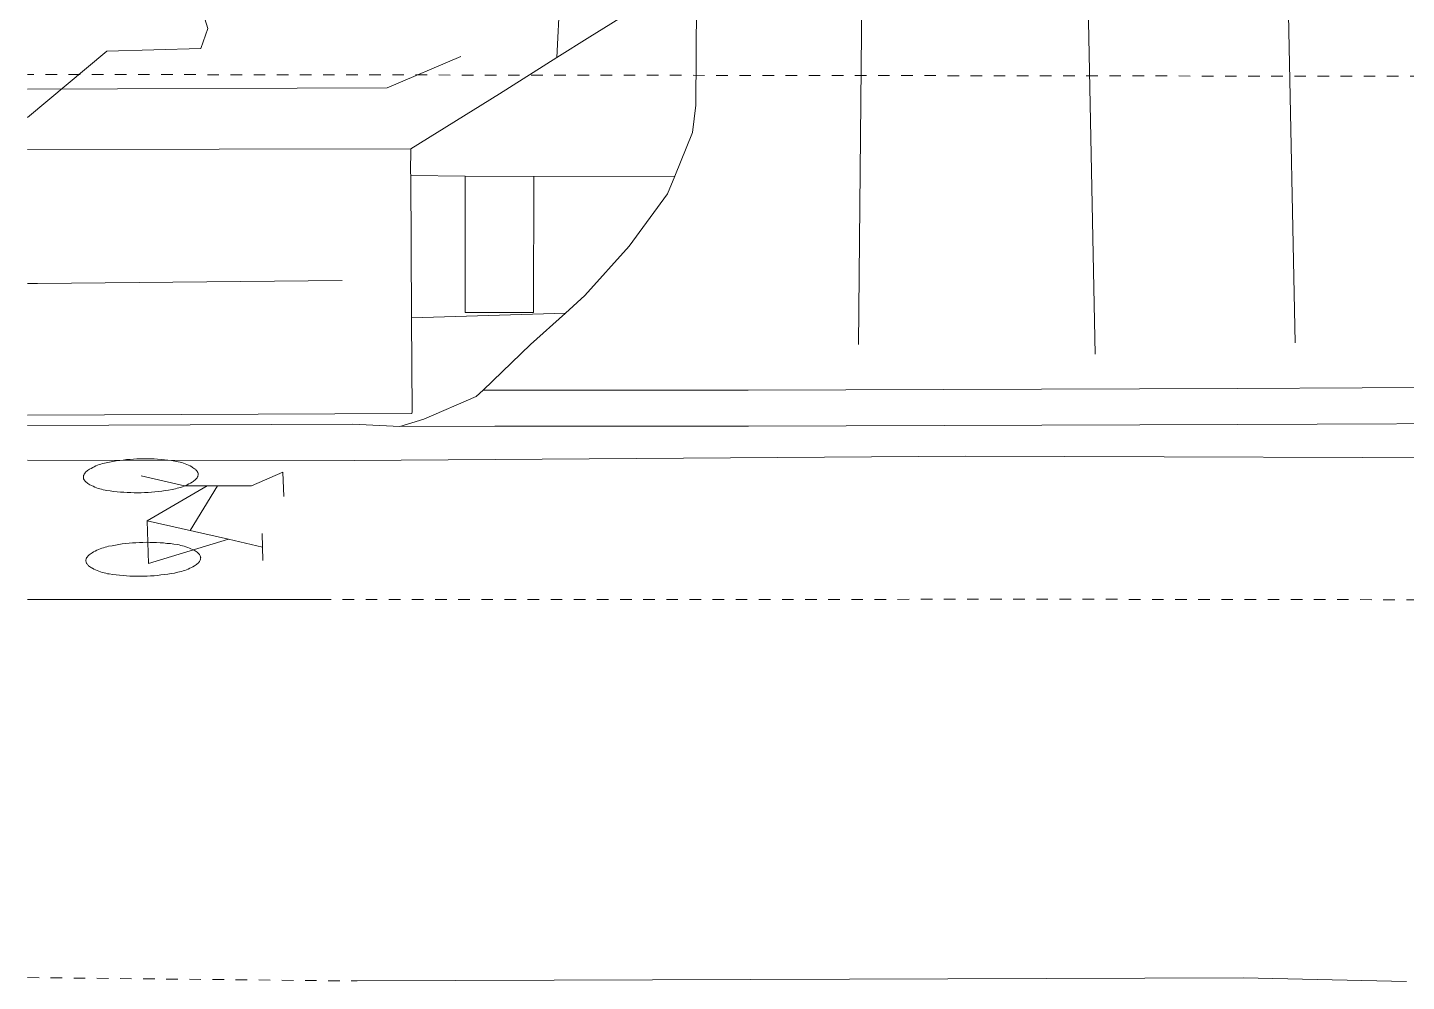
# Model space of a CAD drawing. Header units: metres. Extents: x 564 to 760, y 3 to 1698.
# Drawn here: x 697.25 to 709.18, y 1668.25 to 1676.5 of the extents above; entities that cross this region are included whole.
import ezdxf

# ---------------------------------------------------------------- set-up
doc = ezdxf.new("R2010")
doc.units = ezdxf.units.M
for name, pattern in [('ControlLine', [0.02, 0.0125, -0.0025, 0.0025, -0.0025]), ('IMPORT-BDYS-Boundary _3_', [0.01, 0.009, -0.001]), ('IMPORT-LNMK-LaneLine3 _3_', [0.012, 0.003, -0.009]), ('IMPORT-LNMK-LineCont _3_', [0.004, 0.001, -0.003])]:
    doc.linetypes.add(name, pattern=pattern)
doc.layers.add('D-BDGE', color=7, linetype='Continuous', lineweight=13)

# ---------------------------------------------------------------- blocks, each defined once
blk = doc.blocks.new('T2DPAA-T2D-PWA-RW-M2D-000002_ControlLinesMinor_rvt-3-DRG-2871032 - CONSTRUCTION SEQUENCE STAGE A3')
at = {"layer": 'D-BDGE', "color": 150, "linetype": 'ControlLine', "lineweight": 35, "true_color": 0x0080ff}
blk.add_arc((568.715, 1397.294), 280, 84.13687, 90.09989, dxfattribs=at)
blk = doc.blocks.new('T2DPAA-T2D-PWA-SU-M2D-000002_dwg-40815123-DRG-2871032 - CONSTRUCTION SEQUENCE STAGE A3')
at = {"color": 9, "lineweight": 18, "true_color": 0xc0c0c0}
for p, q in [((31.65, 1566.713), (32.125, 1562.197)), ((28.364, 1561.861), (28.027, 1566.377)), ((25.518, 1565.165), (25.555, 1564.114)), ((24.365, 1563.22), (21.062, 1562.934)), ((25.443, 1563.074), (26.659, 1563.179)), ((24.383, 1562.99), (24.853, 1563.025)), ((24.495, 1561.766), (25.816, 1561.919)), ((21.256, 1560.646), (24.566, 1560.942)), ((22.945, 1560.174), (22.741, 1559.769)), ((23.365, 1559.796), (23.391, 1559.564)), ((23.079, 1559.723), (23.378, 1559.68)), ((21.392, 1559.055), (23.907, 1559.269))]:
    blk.add_line(p, q, dxfattribs=at)
at = {"color": 9, "linetype": 'IMPORT-LNMK-LaneLine3 _3_', "lineweight": 18, "true_color": 0xc0c0c0}
blk.add_line((21.668, 1555.797), (24.51, 1556.009), dxfattribs=at)
at = {"color": 9, "lineweight": 18, "true_color": 0xc0c0c0, "flags": 128}
for points in [[(26.718, 1564.683), (26.789, 1563.806), (26.779, 1563.568), (26.659, 1563.179), (26.61, 1563.021), (26.317, 1562.543), (25.97, 1562.085), (25.816, 1561.919), (25.54, 1561.622), (25.163, 1561.195), (27.449, 1561.388), (31.661, 1561.761), (34.889, 1562.052), (34.427, 1562.34), (34.134, 1562.664), (33.815, 1563.117), (33.551, 1563.542), (33.334, 1563.992), (33.244, 1564.379), (33.189, 1564.815), (33.168, 1565.021)], [(29.84, 1567.398), (30.126, 1564.675), (30.411, 1561.951)], [(21.038, 1563.212), (21.674, 1563.841), (22.48, 1563.933), (22.527, 1564.11), (22.226, 1564.85), (22.098, 1565.443), (21.885, 1567.144), (21.673, 1567.145), (21.185, 1566.575), (20.866, 1566.365), (20.771, 1566.365)], [(24.566, 1560.942), (24.569, 1560.956), (24.495, 1561.766), (24.383, 1562.99), (24.38, 1563.016), (24.365, 1563.22), (25.088, 1563.761), (25.555, 1564.114), (25.825, 1564.318), (26.61, 1564.905)], [(21.018, 1563.456), (24.115, 1563.731), (24.728, 1564.055)], [(21.16, 1561.78), (21.247, 1561.788), (23.869, 1562.037)], [(24.473, 1560.82), (25.291, 1560.892), (27.476, 1561.077), (31.689, 1561.45), (34.432, 1561.696), (35.128, 1561.763)], [(21.289, 1560.258), (24.104, 1560.493), (29.369, 1560.977), (34.503, 1561.396), (35.152, 1561.464)], [(25.163, 1561.195), (25.108, 1561.133), (24.673, 1560.9), (24.473, 1560.82), (24.066, 1560.806), (21.264, 1560.556)], [(21.997, 1560.301), (21.968, 1560.292), (21.954, 1560.288), (21.939, 1560.283), (21.925, 1560.277), (21.91, 1560.271), (21.896, 1560.264), (21.882, 1560.257), (21.869, 1560.249), (21.856, 1560.241), (21.843, 1560.233), (21.83, 1560.224), (21.822, 1560.218), (21.815, 1560.211), (21.808, 1560.205), (21.801, 1560.198)], [(22.77, 1560.253), (22.77, 1560.259), (22.769, 1560.265), (22.768, 1560.27), (22.765, 1560.276), (22.76, 1560.284), (22.756, 1560.288), (22.752, 1560.293), (22.747, 1560.297), (22.742, 1560.301), (22.734, 1560.306), (22.726, 1560.311), (22.717, 1560.316), (22.709, 1560.32), (22.694, 1560.326), (22.68, 1560.332), (22.665, 1560.337), (22.65, 1560.341), (22.635, 1560.345), (22.62, 1560.349), (22.605, 1560.352), (22.589, 1560.354), (22.574, 1560.356), (22.558, 1560.357), (22.529, 1560.359), (22.499, 1560.36), (22.469, 1560.361), (22.439, 1560.361), (22.409, 1560.361), (22.379, 1560.36), (22.35, 1560.359), (22.32, 1560.357), (22.29, 1560.354), (22.26, 1560.351), (22.231, 1560.348), (22.201, 1560.344), (22.172, 1560.339), (22.142, 1560.334), (22.113, 1560.328), (22.084, 1560.322), (22.055, 1560.316), (22.026, 1560.308), (21.997, 1560.301)], [(22.28, 1560.206), (22.662, 1560.15), (23.237, 1560.199), (23.498, 1560.342), (23.523, 1560.132)], [(21.801, 1560.198), (21.793, 1560.188), (21.792, 1560.185), (21.788, 1560.179), (21.786, 1560.172), (21.785, 1560.17), (21.784, 1560.165), (21.783, 1560.159), (21.783, 1560.153), (21.784, 1560.147), (21.785, 1560.142), (21.786, 1560.138), (21.793, 1560.128), (21.801, 1560.119), (21.807, 1560.114), (21.81, 1560.111), (21.819, 1560.105), (21.827, 1560.1), (21.836, 1560.096), (21.844, 1560.091), (21.859, 1560.085), (21.873, 1560.08), (21.888, 1560.075), (21.903, 1560.07), (21.918, 1560.066), (21.933, 1560.063), (21.948, 1560.06), (21.964, 1560.058), (21.979, 1560.056), (21.995, 1560.054), (22.024, 1560.053), (22.054, 1560.051), (22.084, 1560.05), (22.114, 1560.05), (22.144, 1560.051), (22.173, 1560.051), (22.203, 1560.053), (22.233, 1560.055), (22.263, 1560.057), (22.292, 1560.06), (22.322, 1560.064), (22.352, 1560.068), (22.381, 1560.072), (22.41, 1560.078), (22.44, 1560.083), (22.469, 1560.089), (22.498, 1560.096), (22.527, 1560.103), (22.556, 1560.111), (22.584, 1560.119), (22.599, 1560.124), (22.614, 1560.129), (22.628, 1560.135), (22.643, 1560.141), (22.657, 1560.147), (22.671, 1560.155), (22.684, 1560.162), (22.697, 1560.17), (22.71, 1560.179), (22.723, 1560.188), (22.731, 1560.194), (22.738, 1560.2), (22.745, 1560.207), (22.752, 1560.214), (22.756, 1560.219), (22.76, 1560.224), (22.763, 1560.229), (22.765, 1560.235), (22.767, 1560.239), (22.768, 1560.241), (22.769, 1560.247), (22.77, 1560.253)], [(22.365, 1559.822), (23.079, 1559.723), (22.407, 1559.455), (22.365, 1559.822), (22.855, 1560.167)], [(24.51, 1556.009), (32.144, 1556.685), (33.552, 1556.773)]]:
    blk.add_lwpolyline(points, dxfattribs=at)
for points in [[(25.443, 1563.074), (24.853, 1563.025), (24.951, 1561.851), (25.54, 1561.901)], [(22.077, 1559.336), (22.107, 1559.334), (22.137, 1559.333), (22.167, 1559.332), (22.197, 1559.332), (22.226, 1559.332), (22.256, 1559.333), (22.286, 1559.334), (22.316, 1559.336), (22.345, 1559.339), (22.375, 1559.342), (22.405, 1559.345), (22.434, 1559.349), (22.464, 1559.354), (22.493, 1559.359), (22.522, 1559.365), (22.552, 1559.371), (22.581, 1559.377), (22.61, 1559.385), (22.638, 1559.392), (22.667, 1559.401), (22.682, 1559.405), (22.697, 1559.41), (22.711, 1559.416), (22.725, 1559.422), (22.739, 1559.429), (22.753, 1559.436), (22.767, 1559.444), (22.78, 1559.452), (22.793, 1559.46), (22.806, 1559.469), (22.813, 1559.475), (22.821, 1559.482), (22.828, 1559.488), (22.835, 1559.495), (22.839, 1559.5), (22.842, 1559.505), (22.845, 1559.511), (22.848, 1559.516), (22.85, 1559.523), (22.852, 1559.529), (22.853, 1559.535), (22.853, 1559.541), (22.852, 1559.545), (22.85, 1559.551), (22.848, 1559.558), (22.843, 1559.565), (22.839, 1559.57), (22.835, 1559.574), (22.83, 1559.579), (22.825, 1559.582), (22.817, 1559.588), (22.809, 1559.593), (22.8, 1559.598), (22.791, 1559.602), (22.777, 1559.608), (22.762, 1559.613), (22.748, 1559.618), (22.733, 1559.623), (22.718, 1559.627), (22.703, 1559.63), (22.687, 1559.633), (22.672, 1559.635), (22.657, 1559.637), (22.641, 1559.639), (22.611, 1559.641), (22.581, 1559.642), (22.552, 1559.642), (22.522, 1559.643), (22.492, 1559.642), (22.462, 1559.642), (22.432, 1559.64), (22.403, 1559.638), (22.373, 1559.636), (22.343, 1559.633), (22.314, 1559.629), (22.284, 1559.625), (22.255, 1559.621), (22.225, 1559.615), (22.196, 1559.61), (22.167, 1559.604), (22.138, 1559.597), (22.109, 1559.59), (22.08, 1559.582), (22.051, 1559.574), (22.036, 1559.569), (22.022, 1559.564), (22.007, 1559.558), (21.993, 1559.552), (21.979, 1559.546), (21.965, 1559.538), (21.952, 1559.531), (21.938, 1559.523), (21.925, 1559.514), (21.913, 1559.505), (21.905, 1559.499), (21.897, 1559.493), (21.89, 1559.486), (21.884, 1559.479), (21.88, 1559.474), (21.876, 1559.469), (21.873, 1559.464), (21.87, 1559.458), (21.868, 1559.454), (21.868, 1559.452), (21.866, 1559.446), (21.866, 1559.44), (21.866, 1559.434), (21.867, 1559.428), (21.868, 1559.423), (21.871, 1559.417), (21.873, 1559.413), (21.876, 1559.41), (21.879, 1559.405), (21.884, 1559.4), (21.888, 1559.396), (21.893, 1559.392), (21.901, 1559.387), (21.91, 1559.382), (21.918, 1559.377), (21.927, 1559.373), (21.941, 1559.367), (21.956, 1559.361), (21.971, 1559.356), (21.986, 1559.352), (22.001, 1559.348), (22.016, 1559.344), (22.031, 1559.342), (22.046, 1559.339), (22.062, 1559.337)]]:
    blk.add_lwpolyline(points, close=True, dxfattribs=at)
at = {"color": 9, "linetype": 'IMPORT-LNMK-LineCont _3_', "lineweight": 18, "true_color": 0xc0c0c0, "flags": 128}
blk.add_lwpolyline([(23.907, 1559.269), (30.335, 1559.818), (35.251, 1560.229)], dxfattribs=at)
blk = doc.blocks.new('T2DPAA-T2D-PWA-SU-M2D-000001_dwg-40815111-DRG-2871032 - CONSTRUCTION SEQUENCE STAGE A3')
at = {"color": 9, "linetype": 'IMPORT-BDYS-Boundary _3_', "lineweight": 18, "true_color": 0xc0c0c0}
blk.add_line((112.415, 1661.265), (99.206, 1660.161), dxfattribs=at)
blk = doc.blocks.new('T2DPAA-T2D-PWA-SU-M2D-000100_Survey_rvt-3-DRG-2871032 - CONSTRUCTION SEQUENCE STAGE A3')
at = {"color": 9, "lineweight": 18, "true_color": 0xc0c0c0, "rotation": 355.1443168073812}
for name, p in [('T2DPAA-T2D-PWA-SU-M2D-000002_dwg-40815123-DRG-2871032 - CONSTRUCTION SEQUENCE STAGE A3', (414.939, 119.901)), ('T2DPAA-T2D-PWA-SU-M2D-000001_dwg-40815111-DRG-2871032 - CONSTRUCTION SEQUENCE STAGE A3', (328.846, 30.288))]:
    blk.add_blockref(name, p, dxfattribs=at)

msp = doc.modelspace()

# ---------------------------------------------------------------- block references
at = {"color": 9, "lineweight": 5, "true_color": 0xc0c0c0}
msp.add_blockref('T2DPAA-T2D-PWA-SU-M2D-000100_Survey_rvt-3-DRG-2871032 - CONSTRUCTION SEQUENCE STAGE A3', (129.03, 0), dxfattribs=at)
at = {"lineweight": 5}
msp.add_blockref('T2DPAA-T2D-PWA-RW-M2D-000002_ControlLinesMinor_rvt-3-DRG-2871032 - CONSTRUCTION SEQUENCE STAGE A3', (129.03, 0), dxfattribs=at)

doc.saveas('drawing.dxf')
